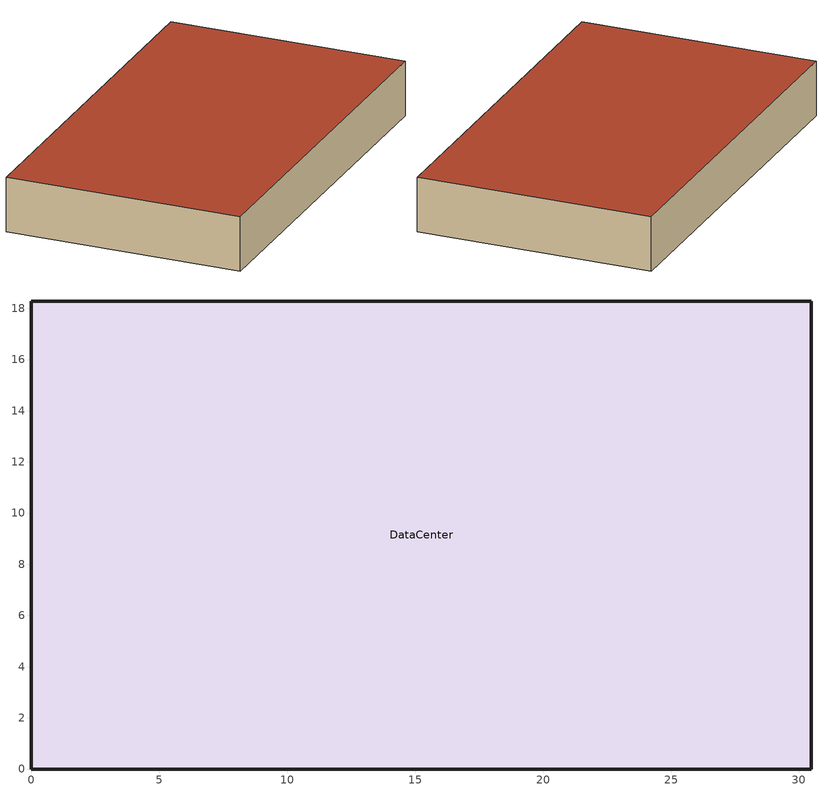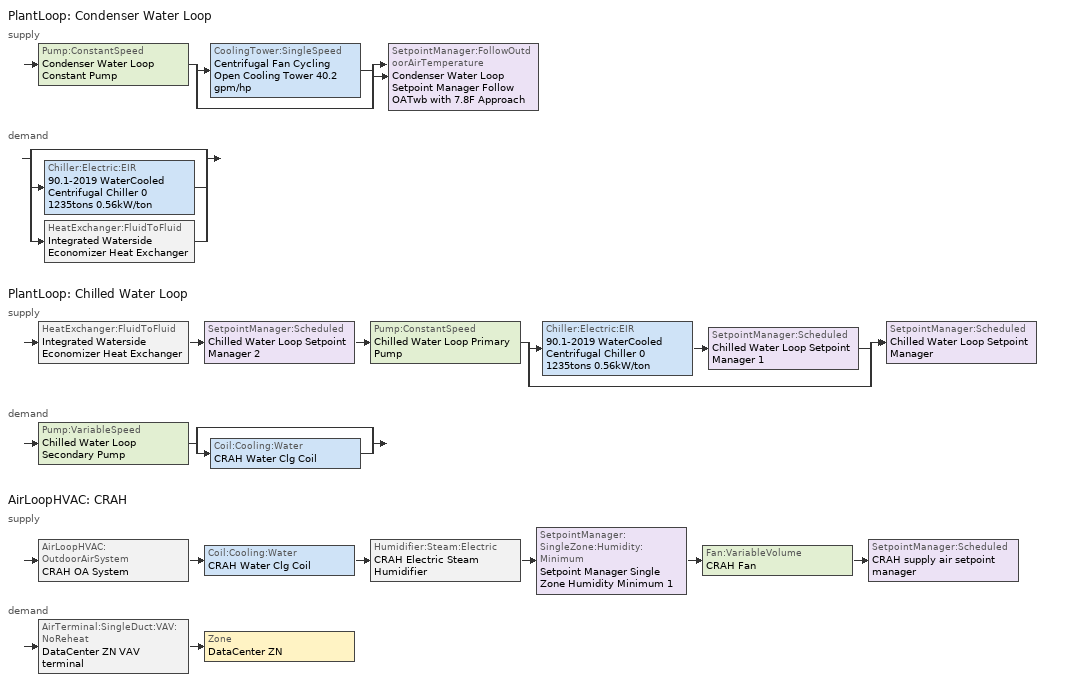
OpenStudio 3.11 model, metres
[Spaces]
DataCenter
 floor ground (Foundation F 1.26W/m*K Perim 97.54m Area 557.42m2): 0,0 0,18.29 30.48,18.29 30.48,0 z0
 wall outside: 0,18.29 0,0 30.48,0 30.48,18.29 0,18.29 z0:4.27
 roof outside: 30.48,0 30.48,18.29 0,18.29 0,0 z4.27
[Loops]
PlantLoop 'Condenser Water Loop'
 supply: Pump:ConstantSpeed 'Condenser Water Loop Constant Pump' > split
  | CoolingTower:SingleSpeed 'Centrifugal Fan Cycling Open Cooling Tower 40.2 gpm/hp'
  | bypass
  join > SetpointManager:FollowOutdoorAirTemperature 'Condenser Water Loop Setpoint Manager Follow OATwb with 7.8F Approach'
 demand: split
  | bypass
  | Chiller:Electric:EIR '90.1-2019 WaterCooled  Centrifugal Chiller 0 1235tons 0.56kW/ton'
  | HeatExchanger:FluidToFluid 'Integrated Waterside Economizer Heat Exchanger'
PlantLoop 'Chilled Water Loop'
 supply: HeatExchanger:FluidToFluid 'Integrated Waterside Economizer Heat Exchanger' > SetpointManager:Scheduled 'Chilled Water Loop Setpoint Manager 2' > Pump:ConstantSpeed 'Chilled Water Loop Primary Pump' > split
  | Chiller:Electric:EIR '90.1-2019 WaterCooled  Centrifugal Chiller 0 1235tons 0.56kW/ton' > SetpointManager:Scheduled 'Chilled Water Loop Setpoint Manager 1'
  | bypass
  join > SetpointManager:Scheduled 'Chilled Water Loop Setpoint Manager'
 demand: Pump:VariableSpeed 'Chilled Water Loop Secondary Pump' > split
  | bypass
  | Coil:Cooling:Water 'CRAH Water Clg Coil'
AirLoopHVAC 'CRAH'
 supply: AirLoopHVAC:OutdoorAirSystem 'CRAH OA System' > Coil:Cooling:Water 'CRAH Water Clg Coil' > Humidifier:Steam:Electric 'CRAH Electric Steam Humidifier' > SetpointManager:SingleZone:Humidity:Minimum 'Setpoint Manager Single Zone Humidity Minimum 1' > Fan:VariableVolume 'CRAH Fan' > SetpointManager:Scheduled 'CRAH supply air setpoint manager'
 demand: AirTerminal:SingleDuct:VAV:NoReheat 'DataCenter ZN VAV terminal' > Zone 'DataCenter ZN'
[Building]
-LargeDataCenterHighITE-ASHRAE 169-2013-3A created: 2026-08-07 20:57:02 -0400: Default Construction Set=90.1-2019 - LrgDCHighITE - ASHRAE 169-2013-3A; Standards Number of Stories=1; Standards Number of Above Ground Stories=1; Standards Building Type=LargeDataCenterHighITE
[Site]
Atlanta-Hartsfield Jackson Intl AP_GA_USA: Latitude {deg}=33.63; Longitude {deg}=-84.43; Time Zone {hr}=-5; Elevation {m}=308
[ClimateZones]
Climate Zone Institution Name 1=ASHRAE; Climate Zone Document Name 1=ANSI/ASHRAE Standard 169; Climate Zone Document Year 1=2006; Climate Zone Value 1=3A
[SizingPeriod:DesignDay] Barometric Pressure {Pa}=97621; Rain Indicator=No; Snow Indicator=No; Day of Month=21; Daylight Saving Time Indicator=No; Humidity Condition Type=Wetbulb; Dry-Bulb Temperature Range Modifier Type=DefaultMultipliers
Name | Maximum Dry-Bulb Temperature {C} | Daily Dry-Bulb Temperature Range {deltaC} | Wind Speed {m/s} | Wind Direction {deg} | Month | Day Type | Wetbulb or DewPoint at Maximum Dry-Bulb {C} | Solar Model Indicator | ASHRAE Clear Sky Optical Depth for Beam Irradiance | ASHRAE Clear Sky Optical Depth for Diffuse Irradiance | Sky Clearness
Atlanta-Hartsfield.Jackson.Intl.AP_GA_USA Ann Clg .4% Condns DB=>MWB | 34.4 | 9.5 | 4 | 300 | 7 | SummerDesignDay | 23.5 | ASHRAETau | 0.556 | 1.779
Atlanta-Hartsfield.Jackson.Intl.AP_GA_USA Ann Clg .4% Condns WB=>MDB | 31.2 | 9.5 | 4 | 300 | 7 | SummerDesignDay | 25.1 | ASHRAETau | 0.556 | 1.779
Atlanta-Hartsfield.Jackson.Intl.AP_GA_USA Ann Htg 99.6% Condns DB | -6.3 | 0 | 5.3 | 320 | 1 | WinterDesignDay | -6.3 | ASHRAEClearSky |  |  | 0
[Site:WaterMainsTemperature]
Calculation Method=Correlation; Annual Average Outdoor Air Temperature {C}=16.6; Maximum Difference In Monthly Average Outdoor Air Temperatures {deltaC}=22.5; Temperature Multiplier=1; Temperature Offset {deltaC}=0
[Site:GroundTemperature:Shallow]
10.8, 7.3, 6.4, 7.2, 11.9, 17.2, 22.2, 25.8, 26.8, 25.1, 21.1, 15.9
[Site:GroundTemperature:Deep]
16, 13.5, 11.9, 11.4, 12.4, 14.5, 17.1, 19.6, 21.4, 21.8, 20.8, 18.7
[Site:GroundTemperature:FCfactorMethod]
January Ground Temperature {C}=16; February Ground Temperature {C}=11.9; March Ground Temperature {C}=7.7; April Ground Temperature {C}=4; May Ground Temperature {C}=7.9; June Ground Temperature {C}=13.8; July Ground Temperature {C}=17.2; August Ground Temperature {C}=20.8; September Ground Temperature {C}=24.8; October Ground Temperature {C}=26.1; November Ground Temperature {C}=26.5; December Ground Temperature {C}=22.5
[Material:NoMass] Thermal Absorptance=0.9; Solar Absorptance=0.7
Name | Roughness | Thermal Resistance {m2-K/W} | Visible Absorptance
CP02 CARPET PAD | VeryRough | 0.21648 | 0.8
Typical Insulation R-22.67 | Smooth | 3.99201 | 0.7
Typical Carpet Pad | Smooth | 0.21648 | 0.8
Typical Insulation R-10.81 | Smooth | 1.90342 | 0.7
Typical Insulation R-24.52 | Smooth | 4.31889 | 0.7
[Material]
Name | Roughness | Thickness {m} | Conductivity {W/m-K} | Density {kg/m3} | Specific Heat {J/kg-K} | Thermal Absorptance | Solar Absorptance | Visible Absorptance
100mm Normalweight concrete floor | MediumSmooth | 0.1016 | 2.31 | 2322 | 832
G01 13mm gypsum board | Smooth | 0.0127 | 0.16 | 800 | 1090 | 0.9 | 0.7 | 0.5
25mm Stucco | Smooth | 0.0254 | 0.72 | 1856 | 840 | 0.9 | 0.7 | 0.7
5/8 in. Gypsum Board | MediumSmooth | 0.0159 | 0.16 | 800 | 1090 | 0.9 | 0.7 | 0.7
Roof Membrane - Highly Reflective | VeryRough | 0.0095 | 0.16 | 1121.29 | 1460 | 0.75 | 0.45 | 0.7
Metal Roof Surface | Smooth | 0.0008 | 45.28 | 7824 | 500 | 0.9 | 0.7 | 0.7
8 in. Normalweight Concrete Floor | MediumRough | 0.2032 | 2.31 | 2322 | 832 | 0.9 | 0.7 | 0.7
[Construction:FfactorGroundFloor]
Foundation F 1.26W/m*K Perim 97.54m Area 557.42m2: F-Factor {W/m-K}=1.26344; Area {m2}=557.418; PerimeterExposed {m}=97.536
[DefaultConstructionSet]
90.1-2019 - LrgDCHighITE - ASHRAE 169-2013-3A: Default Exterior Surface Constructions=Default Surface Constructions 1; Default Interior Surface Constructions=Default Surface Constructions 2; Default Ground Contact Surface Constructions=Default Surface Constructions 3; Default Exterior SubSurface Constructions=Default Sub Surface Constructions 1; Default Interior SubSurface Constructions=Default Sub Surface Constructions 2
[DefaultSurfaceConstructions]
Name | Floor Construction | Wall Construction | Roof Ceiling Construction
Default Surface Constructions 1 | Typical Insulated Steel Framed Exterior Floor R-26.32 | Typical Insulated Steel Framed Exterior Wall R-12.99 | Typical IEAD Roof - Highly Reflective R-25.64
Default Surface Constructions 2 | Typical Interior Floor | Typical Interior Wall | Typical Interior Ceiling
Default Surface Constructions 3 | Typical Insulated Carpeted 8in Slab Floor
[Construction]
Typical Insulated Steel Framed Exterior Floor R-26.32: 25mm Stucco, 5/8 in. Gypsum Board, Typical Insulation R-22.67, 5/8 in. Gypsum Board, Typical Carpet Pad
Typical Insulated Steel Framed Exterior Wall R-12.99: 25mm Stucco, 5/8 in. Gypsum Board, Typical Insulation R-10.81, 5/8 in. Gypsum Board
Typical IEAD Roof - Highly Reflective R-25.64: Roof Membrane - Highly Reflective, Typical Insulation R-24.52, Metal Roof Surface
Typical Interior Floor: 100mm Normalweight concrete floor, CP02 CARPET PAD
Typical Interior Wall: G01 13mm gypsum board, G01 13mm gypsum board
Typical Interior Ceiling: CP02 CARPET PAD, 100mm Normalweight concrete floor
Typical Insulated Carpeted 8in Slab Floor: 8 in. Normalweight Concrete Floor, Typical Carpet Pad
[DefaultSubSurfaceConstructions]
Default Sub Surface Constructions 1; Default Sub Surface Constructions 2
[BuildingStory]
Story 1: Nominal Z Coordinate {m}=0; Nominal Floor to Floor Height {m}=4.2672
[Space]
DataCenter: Space Type=LargeDataCenterHighITE StandaloneDataCenter; Building Story=Story 1; Thermal Zone=DataCenter ZN
[SpaceType]
LargeDataCenterHighITE StandaloneDataCenter: Default Schedule Set=LargeDataCenterHighITE StandaloneDataCenter Schedule Set; Design Specification Outdoor Air Object=LargeDataCenterHighITE StandaloneDataCenter Ventilation; Standards Building Type=LargeDataCenterHighITE; Standards Space Type=StandaloneDataCenter
[Lights:Definition]
LargeDataCenterHighITE StandaloneDataCenter Lights Definition: Design Level Calculation Method=Watts/Area; Watts per Space Floor Area {W/m2}=6.8889; Fraction Radiant=0.7; Fraction Visible=0.2; Return Air Fraction=0
[Lights]
LargeDataCenterHighITE StandaloneDataCenter Lights: Lights Definition=LargeDataCenterHighITE StandaloneDataCenter Lights Definition; Space or SpaceType=LargeDataCenterHighITE StandaloneDataCenter; Fraction Replaceable=0
[DesignSpecification:OutdoorAir]
LargeDataCenterHighITE StandaloneDataCenter Ventilation: Outdoor Air Method=Sum; Outdoor Air Flow per Person {m3/s-person}=0.00235974; Outdoor Air Flow per Floor Area {m3/s-m2}=0.0003048
[DefaultScheduleSet]
LargeDataCenterHighITE StandaloneDataCenter Schedule Set: Lighting Schedule=DataCenter Lighting_SCH; Electric Equipment Schedule=DataCenter Equipment_SCH
[ThermostatSetpoint:DualSetpoint]
LargeDataCenterHighITE StandaloneDataCenter Thermostat 1: Heating Setpoint Temperature Schedule=DataCenter HTGSETP_SCH; Cooling Setpoint Temperature Schedule=DataCenter CLGSETP_SCH
[SpaceInfiltration:DesignFlowRate] Space or SpaceType=DataCenter; Design Flow Rate Calculation Method=Flow/ExteriorArea; Flow per Exterior Surface Area {m3/s-m2}=0.000570329; Velocity Term Coefficient=0; Density Basis=Outdoor
Name | Schedule | Constant Term Coefficient | Temperature Term Coefficient | Velocity Squared Term Coefficient
DataCenter HVAC On Infiltration | Infiltration HVAC On Schedule | 0.0209 | 0.0064 | 0.1297
DataCenter HVAC Off Infiltration | Infiltration HVAC Off Schedule | 0 | 0.0179 | 0.1473
[ThermalZone]
DataCenter ZN: Thermostat=LargeDataCenterHighITE StandaloneDataCenter Thermostat 1; Use Ideal Air Loads=No; Humidistat=Zone Control Humidistat 1
[Sizing:Zone]
DataCenter ZN: Zone Cooling Design Supply Air Temperature Input Method=SupplyAirTemperature; Zone Cooling Design Supply Air Temperature {C}=12.7778; Zone Cooling Design Supply Air Temperature Difference {deltaC}=11.11; Zone Heating Design Supply Air Temperature Input Method=SupplyAirTemperature; Zone Heating Design Supply Air Temperature {C}=12.7778; Zone Heating Design Supply Air Temperature Difference {deltaC}=11.11; Zone Cooling Design Supply Air Humidity Ratio {kg-H2O/kg-air}=0.0085; Zone Heating Design Supply Air Humidity Ratio {kg-H2O/kg-air}=0.008; Cooling Design Air Flow Method=DesignDay; Heating Design Air Flow Method=DesignDay; Account for Dedicated Outdoor Air System=No; Dedicated Outdoor Air System Control Strategy=NeutralSupplyAir; Dedicated Outdoor Air Low Setpoint Temperature for Design {C}=autosize; Dedicated Outdoor Air High Setpoint Temperature for Design {C}=autosize; Zone Load Sizing Method=Sensible Load Only No Latent Load; Zone Latent Cooling Design Supply Air Humidity Ratio Input Method=HumidityRatioDifference; Zone Cooling Design Supply Air Humidity Ratio Difference {kgWater/kgDryAir}=0.005; Zone Latent Heating Design Supply Air Humidity Ratio Input Method=HumidityRatioDifference; Zone Humidification Design Supply Air Humidity Ratio Difference {kgWater/kgDryAir}=0.005; Sizing Option=Coincident; Heating Coil Sizing Method=None; Maximum Heating Capacity To Cooling Load Sizing Ratio {W/W}=1
[Zone equipment]
DataCenter ZN: DataCenter ZN VAV terminal
[PlantLoop] Glycol Concentration=0; Plant Loop Volume {m3}=Autocalculate; Load Distribution Scheme=Optimal
Name | Maximum Loop Temperature {C} | Minimum Loop Temperature {C} | Common Pipe Simulation
Condenser Water Loop | 80 | 5
Chilled Water Loop | 40 | 1 | CommonPipe
[Sizing:Plant]
Name | Loop Type | Design Loop Exit Temperature {C} | Loop Design Temperature Difference {deltaC} | Sizing Option | Zone Timesteps in Averaging Window | Coincident Sizing Factor Mode
Condenser Water Loop | Condenser | 29.4444 | 5.55556 | Coincident | 6 | GlobalCoolingSizingFactor
Chilled Water Loop | Cooling | 6.66667 | 5.61111 | NonCoincident | 1 | None
[SetpointManager:FollowOutdoorAirTemperature]
Condenser Water Loop Setpoint Manager Follow OATwb with 7.8F Approach: Control Variable=Temperature; Reference Temperature Type=OutdoorAirWetBulb; Offset Temperature Difference {deltaC}=4.34444; Maximum Setpoint Temperature {C}=29.4444; Minimum Setpoint Temperature {C}=5.55556; Setpoint Node or NodeList=Condenser Water Loop Supply Outlet Node
[Pump:ConstantSpeed] Rated Flow Rate {m3/s}=autosize; Rated Power Consumption {W}=autosize; Fraction of Motor Inefficiencies to Fluid Stream=0; Pump Control Type=Intermittent; Design Power Sizing Method=PowerPerFlowPerPressure; Design Electric Power per Unit Flow Rate {W/(m3/s)}=348701.1; Design Shaft Power per Unit Flow Rate per Unit Head {W-s/m3-Pa}=1.28205
Name | Rated Pump Head {Pa} | Motor Efficiency
Condenser Water Loop Constant Pump | 148557 | 0.968538
Chilled Water Loop Primary Pump | 44836 | 0.94023
[CoolingTower:SingleSpeed]
Centrifugal Fan Cycling Open Cooling Tower 40.2 gpm/hp: Design Water Flow Rate {m3/s}=autosize; Design Air Flow Rate {m3/s}=autosize; Fan Power at Design Air Flow Rate {W}=129061; U-Factor Times Area Value at Design Air Flow Rate {W/K}=autosize; Air Flow Rate in Free Convection Regime {m3/s}=autosize; U-Factor Times Area Value at Free Convection Air Flow Rate {W/K}=autosize; Performance Input Method=UFactorTimesAreaAndDesignWaterFlowRate; Free Convection Capacity {W}=0; Basin Heater Capacity {W/K}=0; Basin Heater Setpoint Temperature {C}=2; Evaporation Loss Mode=LossFactor; Evaporation Loss Factor {percent/K}=0.2; Drift Loss Percent {percent}=0.008; Blowdown Calculation Mode=ConcentrationRatio; Blowdown Concentration Ratio=3; Capacity Control=FanCycling; Number of Cells=2; Cell Control=MinimalCell; Cell Minimum  Water Flow Rate Fraction=0.33; Cell Maximum Water Flow Rate Fraction=2.5; Sizing Factor=1; Free Convection Air Flow Rate Sizing Factor=0.1; Free Convection U-Factor Times Area Value Sizing Factor=0.1; Heat Rejection Capacity and Nominal Capacity Sizing Ratio=1.25; Free Convection Nominal Capacity Sizing Factor=0.1; Design Inlet Air Dry-Bulb Temperature {C}=35; Design Inlet Air Wet-Bulb Temperature {C}=25.6; Design Approach Temperature {deltaC}=autosize; Design Range Temperature {deltaC}=autosize
[SetpointManager:Scheduled] Control Variable=Temperature
Name | Schedule | Setpoint Node or NodeList
Chilled Water Loop Setpoint Manager | Chilled Water Loop Temp - 44F | Chilled Water Loop Supply Outlet Node
Chilled Water Loop Setpoint Manager 1 | Chilled Water Loop Temp - 44F | 90.1-2019 WaterCooled  Centrifugal Chiller 0 1235tons 0.56kW/ton Supply Outlet Water Node
Chilled Water Loop Setpoint Manager 2 | Chilled Water Loop Temp - 44F | Chilled Water Loop Primary Pump Inlet Water Node
CRAH supply air setpoint manager | AHU Supply Temp Sch | CRAH Supply Outlet Node
[Pump:VariableSpeed]
Chilled Water Loop Secondary Pump: Rated Pump Head {Pa}=134508; Motor Efficiency=0.96045; Fraction of Motor Inefficiencies to Fluid Stream=0; Coefficient 1 of the Part Load Performance Curve=0; Coefficient 2 of the Part Load Performance Curve=0.0205; Coefficient 3 of the Part Load Performance Curve=0.4101; Coefficient 4 of the Part Load Performance Curve=0.5753; Pump Control Type=Intermittent; Skin Loss Radiative Fraction=0.5; Design Power Sizing Method=PowerPerFlowPerPressure; Design Electric Power per Unit Flow Rate {W/(m3/s)}=348701.1; Design Shaft Power per Unit Flow Rate per Unit Head {W-s/m3-Pa}=1.28205; Design Minimum Flow Rate Fraction=0
[Chiller:Electric:EIR]
90.1-2019 WaterCooled  Centrifugal Chiller 0 1235tons 0.56kW/ton: Reference Capacity {W}=Autosize; Reference COP {W/W}=6.28036; Reference Leaving Chilled Water Temperature {C}=6.66667; Reference Entering Condenser Fluid Temperature {C}=35; Reference Chilled Water Flow Rate {m3/s}=Autosize; Cooling Capacity Function of Temperature Curve=WaterCooled_Centrifugal_Chiller_2010_PathA_CAPFT; Electric Input to Cooling Output Ratio Function of Temperature Curve=WaterCooled_Centrifugal_Chiller_2010_PathA_EIRFT; Electric Input to Cooling Output Ratio Function of Part Load Ratio Curve=ChlrWtrCentPathAAllEIRRatio_fQRatio; Minimum Part Load Ratio=0.15; Maximum Part Load Ratio=1; Optimum Part Load Ratio=1; Minimum Unloading Ratio=0.25; Condenser Type=WaterCooled; Leaving Chilled Water Lower Temperature Limit {C}=2.22222; Chiller Flow Mode=ConstantFlow; Design Heat Recovery Water Flow Rate {m3/s}=Autosize; Sizing Factor=1; Basin Heater Setpoint Temperature {C}=10; Condenser Heat Recovery Relative Capacity Fraction=1; Condenser Flow Control=ConstantFlow; Condenser Minimum Flow Fraction=0.2; Thermosiphon Minimum Temperature Difference=0
[HeatExchanger:FluidToFluid]
Integrated Waterside Economizer Heat Exchanger: Availability Schedule=Always On Discrete; Loop Demand Side Design Flow Rate {m3/s}=autosize; Loop Supply Side Design Flow Rate {m3/s}=autosize; Heat Exchange Model Type=CounterFlow; Heat Exchanger U-Factor Times Area Value {W/K}=autosize; Control Type=CoolingDifferentialOnOff; Minimum Temperature Difference to Activate Heat Exchanger {deltaC}=0; Heat Transfer Metering End Use Type=FreeCooling; Component Override Cooling Control Temperature Mode=Loop; Sizing Factor=1; Operation Minimum Temperature Limit {C}=1.66667; Operation Maximum Temperature Limit {C}=22.2222
[AirLoopHVAC]
CRAH: Availability Schedule=Always On Discrete; Design Supply Air Flow Rate {m3/s}=autosize; Design Return Air Flow Fraction of Supply Air Flow=1
[Sizing:System]
CRAH: Type of Load to Size On=Sensible; Design Outdoor Air Flow Rate {m3/s}=Autosize; Central Heating Maximum System Air Flow Ratio=0.3; Preheat Design Temperature {C}=18; Preheat Design Humidity Ratio {kg-H2O/kg-Air}=0.008; Precool Design Temperature {C}=27; Precool Design Humidity Ratio {kg-H2O/kg-Air}=0.008; Central Cooling Design Supply Air Temperature {C}=12.7778; Central Heating Design Supply Air Temperature {C}=12.7778; Sizing Option=Coincident; 100% Outdoor Air in Cooling=No; 100% Outdoor Air in Heating=No; Central Cooling Design Supply Air Humidity Ratio {kg-H2O/kg-Air}=0.0085; Central Heating Design Supply Air Humidity Ratio {kg-H2O/kg-Air}=0.008; Cooling Design Air Flow Method=DesignDay; Heating Design Air Flow Method=DesignDay; System Outdoor Air Method=ZoneSum; Zone Maximum Outdoor Air Fraction=1; Cooling Supply Air Flow Rate Per Floor Area {m3/s-m2}=0.00996765; Cooling Fraction of Autosized Cooling Supply Air Flow Rate=1; Cooling Supply Air Flow Rate Per Unit Cooling Capacity {m3/s-W}=3.94755e-05; Heating Supply Air Flow Rate Per Floor Area {m3/s-m2}=0.00996765; Heating Fraction of Autosized Heating Supply Air Flow Rate=1; Heating Fraction of Autosized Cooling Supply Air Flow Rate=1; Heating Supply Air Flow Rate Per Unit Heating Capacity {m3/s-W}=3.15882e-05; Cooling Design Capacity Method=CoolingDesignCapacity; Cooling Design Capacity {W}=autosize; Cooling Design Capacity Per Floor Area {W/m2}=234.7; Fraction of Autosized Cooling Design Capacity=1; Heating Design Capacity Method=HeatingDesignCapacity; Heating Design Capacity {W}=autosize; Heating Design Capacity Per Floor Area {W/m2}=157; Fraction of Autosized Heating Design Capacity=1; Central Cooling Capacity Control Method=OnOff; Occupant Diversity=autosize; Heating Coil Sizing Method=None; Maximum Heating Capacity To Cooling Capacity Sizing Ratio {W/W}=1
[Fan:VariableVolume]
CRAH Fan: Availability Schedule=DataCenter HVACOperationSchd; Fan Total Efficiency=0.6253; Pressure Rise {Pa}=1389.92; Maximum Flow Rate {m3/s}=Autosize; Fan Power Minimum Flow Rate Input Method=Fraction; Fan Power Minimum Flow Fraction=0.1; Fan Power Minimum Air Flow Rate {m3/s}=0; Motor Efficiency=0.962; Motor In Airstream Fraction=1; Fan Power Coefficient 1=0.0278279; Fan Power Coefficient 2=0.0265832; Fan Power Coefficient 3=-0.0870687; Fan Power Coefficient 4=1.03092; Fan Power Coefficient 5=0
[Humidifier:Steam:Electric]
CRAH Electric Steam Humidifier: Rated Capacity {m3/s}=autosize; Rated Power {W}=autosize
[Coil:Cooling:Water]
CRAH Water Clg Coil: Availability Schedule=DataCenter HVACOperationSchd; Design Inlet Water Temperature {C}=Autosize; Heat Exchanger Configuration=CrossFlow
[Controller:WaterCoil]
CRAH Water Clg Coil Controller: Water Coil=CRAH Water Clg Coil; Action=Reverse; Minimum Actuated Flow {m3/s}=0
[Controller:OutdoorAir]
CRAH OA Controller: Minimum Outdoor Air Flow Rate {m3/s}=autosize; Maximum Outdoor Air Flow Rate {m3/s}=Autosize; Economizer Control Type=NoEconomizer; Economizer Control Action Type=ModulateFlow; Economizer Maximum Limit Dry-Bulb Temperature {C}=28; Economizer Maximum Limit Enthalpy {J/kg}=64000; Economizer Minimum Limit Dry-Bulb Temperature {C}=-100; Lockout Type=LockoutWithHeating; Minimum Limit Type=FixedMinimum; Minimum Outdoor Air Schedule=Always On Discrete; Controller Mechanical Ventilation=CRAH Vent Controller; High Humidity Control=No; High Humidity Outdoor Air Flow Ratio=1; Control High Indoor Humidity Based on Outdoor Humidity Ratio=Yes; Heat Recovery Bypass Control Type=BypassWhenWithinEconomizerLimits; Economizer Operation Staging=InterlockedWithMechanicalCooling
[Controller:MechanicalVentilation]
CRAH Vent Controller: Availability Schedule=Always On Discrete; System Outdoor Air Method=ZoneSum
[AirLoopHVAC:OutdoorAirSystem]
CRAH OA System: Controller=CRAH OA Controller
[AirTerminal:SingleDuct:VAV:NoReheat]
DataCenter ZN VAV terminal: Availability Schedule=Always On Discrete; Maximum Air Flow Rate {m3/s}=autosize; Zone Minimum Air Flow Input Method=Constant; Constant Minimum Air Flow Fraction=0.1; Control For Outdoor Air=No
[SetpointManager:SingleZone:Humidity:Minimum]
Setpoint Manager Single Zone Humidity Minimum 1: Control Variable=MinimumHumidityRatio; Setpoint Node or NodeList=CRAH Electric Steam Humidifier Outlet Air Node; Control Zone=DataCenter ZN
[ZoneControl:Humidistat]
Zone Control Humidistat 1: Humidifying Relative Humidity Setpoint Schedule=DataCenter Humidity Setpoint Schedule
[ElectricEquipment:ITE:AirCooled:Definition]
IT equipment def: Air Flow Calculation Method=FlowControlWithApproachTemperatures; Design Power Input Calculation Method=Watts/Area; Watts per Space Floor Area {W/m2}=5381.96; CPU Power Input Function of Loading and Air Temperature Curve=Curve Biquadratic 3; Design Fan Power Input Fraction=0.285714; Design Fan Air Flow Rate per Power Input {m3/s-W}=0.0001; Air Flow Function of Loading and Air Temperature Curve=Curve Biquadratic 4; Fan Power Input Function of Flow Curve=Curve Quadratic 2; Design Entering Air Temperature {C}=22.5; Supply Temperature Difference {deltaC}=9.43; Supply Temperature Difference Schedule=LargeDataCenterHighITE SupplyApproachTemp_SCH; Return Temperature Difference {deltaC}=-7.55; Return Temperature Difference Schedule=LargeDataCenterHighITE ReturnApproachTemp_SCH
[ElectricEquipment:ITE:AirCooled]
LargeDataCenterHighITE StandaloneDataCenter IT equipment: Electric Equipment ITE AirCooled Definition=IT equipment def; Space or SpaceType=LargeDataCenterHighITE StandaloneDataCenter; Design Power Input Schedule=DataCenter Equipment_SCH; CPU Loading Schedule=Always On Discrete
[Schedule:Constant]
Name | Value
Always On Discrete; Infiltration HVAC On Schedule | 1
Infiltration HVAC Off Schedule | 0
[Schedule:Ruleset]
Name | Default Day Schedule | Summer Design Day Schedule | Winter Design Day Schedule
DataCenter Lighting_SCH | DataCenter Lighting_SCH Default
DataCenter Equipment_SCH | DataCenter Equipment_SCH Default | DataCenter Equipment_SCH Summer Design Day | DataCenter Equipment_SCH Winter Design Day
DataCenter HTGSETP_SCH | DataCenter HTGSETP_SCH Default | DataCenter HTGSETP_SCH Summer Design Day | DataCenter HTGSETP_SCH Winter Design Day
DataCenter CLGSETP_SCH | DataCenter CLGSETP_SCH Default | DataCenter CLGSETP_SCH Summer Design Day | DataCenter CLGSETP_SCH Winter Design Day
Chilled Water Loop Temp - 44F | Chilled Water Loop Temp - 44F Default
DataCenter HVACOperationSchd | DataCenter HVACOperationSchd Default | DataCenter HVACOperationSchd Summer Design Day | DataCenter HVACOperationSchd Winter Design Day
AHU Supply Temp Sch | AHU Supply Temp Sch Default
DataCenter Humidity Setpoint Schedule | DataCenter Humidity Setpoint Schedule Default | DataCenter Humidity Setpoint Schedule Summer Design Day | DataCenter Humidity Setpoint Schedule Winter Design Day
LargeDataCenterHighITE SupplyApproachTemp_SCH | LargeDataCenterHighITE SupplyApproachTemp_SCH Default | LargeDataCenterHighITE SupplyApproachTemp_SCH Summer Design Day | LargeDataCenterHighITE SupplyApproachTemp_SCH Winter Design Day
LargeDataCenterHighITE ReturnApproachTemp_SCH | LargeDataCenterHighITE ReturnApproachTemp_SCH Default | LargeDataCenterHighITE ReturnApproachTemp_SCH Summer Design Day | LargeDataCenterHighITE ReturnApproachTemp_SCH Winter Design Day
[Schedule:Day]
DataCenter Lighting_SCH Default; DataCenter Equipment_SCH Default; DataCenter Equipment_SCH Winter Design Day; DataCenter Equipment_SCH Summer Design Day; DataCenter Equipment_SCH Wknd|Wkdy Day 3; DataCenter Equipment_SCH Wknd|Wkdy Day 7; DataCenter Equipment_SCH Wknd|Wkdy Day 11; DataCenter HVACOperationSchd Default; DataCenter HVACOperationSchd Winter Design Day; DataCenter HVACOperationSchd Summer Design Day: No, 24, 0, 1
DataCenter Equipment_SCH Wknd|Wkdy Day; DataCenter Equipment_SCH Wknd|Wkdy Day 4; DataCenter Equipment_SCH Wknd|Wkdy Day 8: No, 24, 0, 0.25
DataCenter Equipment_SCH Wknd|Wkdy Day 1; DataCenter Equipment_SCH Wknd|Wkdy Day 5; DataCenter Equipment_SCH Wknd|Wkdy Day 9: No, 24, 0, 0.5
DataCenter Equipment_SCH Wknd|Wkdy Day 2; DataCenter Equipment_SCH Wknd|Wkdy Day 6; DataCenter Equipment_SCH Wknd|Wkdy Day 10: No, 24, 0, 0.75
DataCenter HTGSETP_SCH Default; DataCenter HTGSETP_SCH Winter Design Day; DataCenter HTGSETP_SCH Summer Design Day: No, 24, 0, 15
DataCenter CLGSETP_SCH Default; DataCenter CLGSETP_SCH Winter Design Day; DataCenter CLGSETP_SCH Summer Design Day: No, 24, 0, 35
Chilled Water Loop Temp - 44F Default: 24, 0, 6.66667
AHU Supply Temp Sch Default: 24, 0, 12.7778
DataCenter Humidity Setpoint Schedule Default; DataCenter Humidity Setpoint Schedule Winter Design Day; DataCenter Humidity Setpoint Schedule Summer Design Day: No, 24, 0, 8
LargeDataCenterHighITE SupplyApproachTemp_SCH Default; LargeDataCenterHighITE SupplyApproachTemp_SCH Winter Design Day; LargeDataCenterHighITE SupplyApproachTemp_SCH Summer Design Day; LargeDataCenterHighITE SupplyApproachTemp_SCH Wknd|Wkdy Day 3; LargeDataCenterHighITE SupplyApproachTemp_SCH Wknd|Wkdy Day 7; LargeDataCenterHighITE SupplyApproachTemp_SCH Wknd|Wkdy Day 11: No, 24, 0, 9.43
LargeDataCenterHighITE SupplyApproachTemp_SCH Wknd|Wkdy Day; LargeDataCenterHighITE SupplyApproachTemp_SCH Wknd|Wkdy Day 4; LargeDataCenterHighITE SupplyApproachTemp_SCH Wknd|Wkdy Day 8: No, 24, 0, 10.61
LargeDataCenterHighITE SupplyApproachTemp_SCH Wknd|Wkdy Day 1; LargeDataCenterHighITE SupplyApproachTemp_SCH Wknd|Wkdy Day 5; LargeDataCenterHighITE SupplyApproachTemp_SCH Wknd|Wkdy Day 9: No, 24, 0, 10.21
LargeDataCenterHighITE SupplyApproachTemp_SCH Wknd|Wkdy Day 2; LargeDataCenterHighITE SupplyApproachTemp_SCH Wknd|Wkdy Day 6; LargeDataCenterHighITE SupplyApproachTemp_SCH Wknd|Wkdy Day 10: No, 24, 0, 9.82
LargeDataCenterHighITE ReturnApproachTemp_SCH Default; LargeDataCenterHighITE ReturnApproachTemp_SCH Winter Design Day; LargeDataCenterHighITE ReturnApproachTemp_SCH Summer Design Day; LargeDataCenterHighITE ReturnApproachTemp_SCH Wknd|Wkdy Day 3; LargeDataCenterHighITE ReturnApproachTemp_SCH Wknd|Wkdy Day 7; LargeDataCenterHighITE ReturnApproachTemp_SCH Wknd|Wkdy Day 11: No, 24, 0, -7.55
LargeDataCenterHighITE ReturnApproachTemp_SCH Wknd|Wkdy Day; LargeDataCenterHighITE ReturnApproachTemp_SCH Wknd|Wkdy Day 4; LargeDataCenterHighITE ReturnApproachTemp_SCH Wknd|Wkdy Day 8: No, 24, 0, -7.09
LargeDataCenterHighITE ReturnApproachTemp_SCH Wknd|Wkdy Day 1; LargeDataCenterHighITE ReturnApproachTemp_SCH Wknd|Wkdy Day 5; LargeDataCenterHighITE ReturnApproachTemp_SCH Wknd|Wkdy Day 9: No, 24, 0, -7.24
LargeDataCenterHighITE ReturnApproachTemp_SCH Wknd|Wkdy Day 2; LargeDataCenterHighITE ReturnApproachTemp_SCH Wknd|Wkdy Day 6; LargeDataCenterHighITE ReturnApproachTemp_SCH Wknd|Wkdy Day 10: No, 24, 0, -7.4
[Schedule:Rule] Apply Sunday=Yes; Apply Monday=Yes; Apply Tuesday=Yes; Apply Wednesday=Yes; Apply Thursday=Yes; Apply Friday=Yes; Apply Saturday=Yes; Date Specification Type=DateRange; Start Day=1
Name | Schedule Ruleset | Rule Order | Day Schedule | Start Month | End Month | End Day
Schedule Rule 1 | DataCenter Equipment_SCH | 11 | DataCenter Equipment_SCH Wknd|Wkdy Day | 1 | 1 | 31
Schedule Rule 2 | DataCenter Equipment_SCH | 10 | DataCenter Equipment_SCH Wknd|Wkdy Day 1 | 2 | 2 | 28
Schedule Rule 3 | DataCenter Equipment_SCH | 9 | DataCenter Equipment_SCH Wknd|Wkdy Day 2 | 3 | 3 | 31
Schedule Rule 4 | DataCenter Equipment_SCH | 8 | DataCenter Equipment_SCH Wknd|Wkdy Day 3 | 4 | 4 | 30
Schedule Rule 5 | DataCenter Equipment_SCH | 7 | DataCenter Equipment_SCH Wknd|Wkdy Day 4 | 5 | 5 | 31
Schedule Rule 6 | DataCenter Equipment_SCH | 6 | DataCenter Equipment_SCH Wknd|Wkdy Day 5 | 6 | 6 | 30
Schedule Rule 7 | DataCenter Equipment_SCH | 5 | DataCenter Equipment_SCH Wknd|Wkdy Day 6 | 7 | 7 | 31
Schedule Rule 8 | DataCenter Equipment_SCH | 4 | DataCenter Equipment_SCH Wknd|Wkdy Day 7 | 8 | 8 | 31
Schedule Rule 9 | DataCenter Equipment_SCH | 3 | DataCenter Equipment_SCH Wknd|Wkdy Day 8 | 9 | 9 | 30
Schedule Rule 10 | DataCenter Equipment_SCH | 2 | DataCenter Equipment_SCH Wknd|Wkdy Day 9 | 10 | 10 | 31
Schedule Rule 11 | DataCenter Equipment_SCH | 1 | DataCenter Equipment_SCH Wknd|Wkdy Day 10 | 11 | 11 | 30
Schedule Rule 12 | DataCenter Equipment_SCH | 0 | DataCenter Equipment_SCH Wknd|Wkdy Day 11 | 12 | 12 | 31
Schedule Rule 13 | LargeDataCenterHighITE SupplyApproachTemp_SCH | 11 | LargeDataCenterHighITE SupplyApproachTemp_SCH Wknd|Wkdy Day | 1 | 1 | 31
Schedule Rule 14 | LargeDataCenterHighITE SupplyApproachTemp_SCH | 10 | LargeDataCenterHighITE SupplyApproachTemp_SCH Wknd|Wkdy Day 1 | 2 | 2 | 28
Schedule Rule 15 | LargeDataCenterHighITE SupplyApproachTemp_SCH | 9 | LargeDataCenterHighITE SupplyApproachTemp_SCH Wknd|Wkdy Day 2 | 3 | 3 | 31
Schedule Rule 16 | LargeDataCenterHighITE SupplyApproachTemp_SCH | 8 | LargeDataCenterHighITE SupplyApproachTemp_SCH Wknd|Wkdy Day 3 | 4 | 4 | 30
Schedule Rule 17 | LargeDataCenterHighITE SupplyApproachTemp_SCH | 7 | LargeDataCenterHighITE SupplyApproachTemp_SCH Wknd|Wkdy Day 4 | 5 | 5 | 31
Schedule Rule 18 | LargeDataCenterHighITE SupplyApproachTemp_SCH | 6 | LargeDataCenterHighITE SupplyApproachTemp_SCH Wknd|Wkdy Day 5 | 6 | 6 | 30
Schedule Rule 19 | LargeDataCenterHighITE SupplyApproachTemp_SCH | 5 | LargeDataCenterHighITE SupplyApproachTemp_SCH Wknd|Wkdy Day 6 | 7 | 7 | 31
Schedule Rule 20 | LargeDataCenterHighITE SupplyApproachTemp_SCH | 4 | LargeDataCenterHighITE SupplyApproachTemp_SCH Wknd|Wkdy Day 7 | 8 | 8 | 31
Schedule Rule 21 | LargeDataCenterHighITE SupplyApproachTemp_SCH | 3 | LargeDataCenterHighITE SupplyApproachTemp_SCH Wknd|Wkdy Day 8 | 9 | 9 | 30
Schedule Rule 22 | LargeDataCenterHighITE SupplyApproachTemp_SCH | 2 | LargeDataCenterHighITE SupplyApproachTemp_SCH Wknd|Wkdy Day 9 | 10 | 10 | 31
Schedule Rule 23 | LargeDataCenterHighITE SupplyApproachTemp_SCH | 1 | LargeDataCenterHighITE SupplyApproachTemp_SCH Wknd|Wkdy Day 10 | 11 | 11 | 30
Schedule Rule 24 | LargeDataCenterHighITE SupplyApproachTemp_SCH | 0 | LargeDataCenterHighITE SupplyApproachTemp_SCH Wknd|Wkdy Day 11 | 12 | 12 | 31
Schedule Rule 25 | LargeDataCenterHighITE ReturnApproachTemp_SCH | 11 | LargeDataCenterHighITE ReturnApproachTemp_SCH Wknd|Wkdy Day | 1 | 1 | 31
Schedule Rule 26 | LargeDataCenterHighITE ReturnApproachTemp_SCH | 10 | LargeDataCenterHighITE ReturnApproachTemp_SCH Wknd|Wkdy Day 1 | 2 | 2 | 28
Schedule Rule 27 | LargeDataCenterHighITE ReturnApproachTemp_SCH | 9 | LargeDataCenterHighITE ReturnApproachTemp_SCH Wknd|Wkdy Day 2 | 3 | 3 | 31
Schedule Rule 28 | LargeDataCenterHighITE ReturnApproachTemp_SCH | 8 | LargeDataCenterHighITE ReturnApproachTemp_SCH Wknd|Wkdy Day 3 | 4 | 4 | 30
Schedule Rule 29 | LargeDataCenterHighITE ReturnApproachTemp_SCH | 7 | LargeDataCenterHighITE ReturnApproachTemp_SCH Wknd|Wkdy Day 4 | 5 | 5 | 31
Schedule Rule 30 | LargeDataCenterHighITE ReturnApproachTemp_SCH | 6 | LargeDataCenterHighITE ReturnApproachTemp_SCH Wknd|Wkdy Day 5 | 6 | 6 | 30
Schedule Rule 31 | LargeDataCenterHighITE ReturnApproachTemp_SCH | 5 | LargeDataCenterHighITE ReturnApproachTemp_SCH Wknd|Wkdy Day 6 | 7 | 7 | 31
Schedule Rule 32 | LargeDataCenterHighITE ReturnApproachTemp_SCH | 4 | LargeDataCenterHighITE ReturnApproachTemp_SCH Wknd|Wkdy Day 7 | 8 | 8 | 31
Schedule Rule 33 | LargeDataCenterHighITE ReturnApproachTemp_SCH | 3 | LargeDataCenterHighITE ReturnApproachTemp_SCH Wknd|Wkdy Day 8 | 9 | 9 | 30
Schedule Rule 34 | LargeDataCenterHighITE ReturnApproachTemp_SCH | 2 | LargeDataCenterHighITE ReturnApproachTemp_SCH Wknd|Wkdy Day 9 | 10 | 10 | 31
Schedule Rule 35 | LargeDataCenterHighITE ReturnApproachTemp_SCH | 1 | LargeDataCenterHighITE ReturnApproachTemp_SCH Wknd|Wkdy Day 10 | 11 | 11 | 30
Schedule Rule 36 | LargeDataCenterHighITE ReturnApproachTemp_SCH | 0 | LargeDataCenterHighITE ReturnApproachTemp_SCH Wknd|Wkdy Day 11 | 12 | 12 | 31
[Curve:Biquadratic]
Name | Coefficient1 Constant | Coefficient2 x | Coefficient3 x**2 | Coefficient4 y | Coefficient5 y**2 | Coefficient6 x*y | Minimum Value of x | Maximum Value of x | Minimum Value of y | Maximum Value of y
Curve Biquadratic 3 | -0.035289 | 1 | 0 | 0.0015684 | 0 | 0 | 0 | 1.5 | -10 | 99
Curve Biquadratic 4 | -1.025 | 0.9 | 0 | 0.05 | 0 | 0 | 0 | 1.5 | -10 | 99
WaterCooled_Centrifugal_Chiller_2010_PathA_CAPFT | 0.760017 | 0.0147432 | 0.0002144 | 0.0207218 | -0.0006425 | 0.0008007 | 5 | 10 | 17.78 | 46.11
WaterCooled_Centrifugal_Chiller_2010_PathA_EIRFT | 0.677258 | 0.0117857 | -0.0001967 | 0.0014414 | 0.0003005 | -0.0006807 | 5 | 10 | 17.78 | 46.11
[Curve:Quadratic]
Name | Coefficient1 Constant | Coefficient2 x | Coefficient3 x**2 | Minimum Value of x | Maximum Value of x | Minimum Curve Output
Curve Quadratic 2 | 0 | 1 | 0 | 0 | 99
ChlrWtrCentPathAAllEIRRatio_fQRatio | 0.222149 | 0.503156 | 0.256905 | 0.1 | 1 | 0.28
